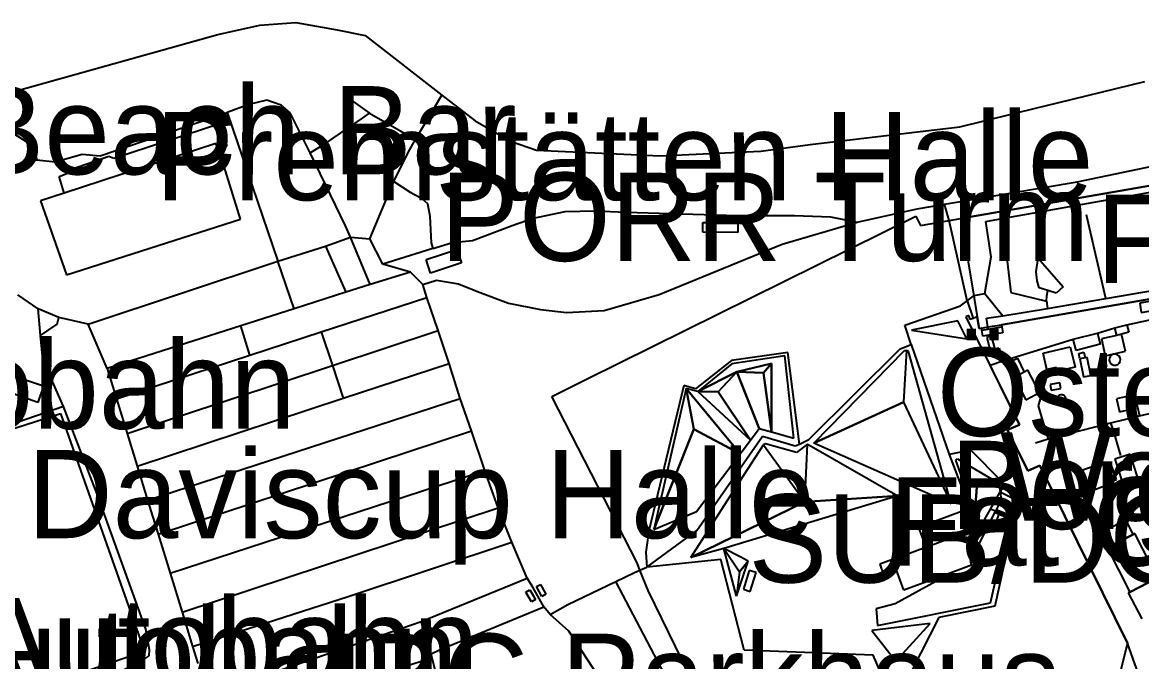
# Model space of a CAD drawing. Extents: x -3657 to 4700, y -7332 to 8131.
# Drawn here: x -941 to -390, y -1684 to -1369 of the extents above; entities that cross this region are included whole.
import ezdxf

# ---------------------------------------------------------------- set-up
doc = ezdxf.new("R2010")
doc.units = 0
for name, color, linetype in [('OSM_BUILDING_HOUSE', 9, 'CONTINUOUS'), ('OSM_BUILDING_ROOF', 9, 'CONTINUOUS'), ('OSM_BUILDING_YES', 9, 'CONTINUOUS'), ('OSM_HIGHWAY_FOOTWAY', 8, 'CONTINUOUS'), ('OSM_HIGHWAY_PATH', 8, 'CONTINUOUS'), ('OSM_HIGHWAY_RESIDENTIAL', 8, 'CONTINUOUS'), ('OSM_HIGHWAY_SERVICE', 8, 'CONTINUOUS'), ('OSM_LABELS', 8, 'CONTINUOUS'), ('OSM_LANDUSE_GRASS', 3, 'CONTINUOUS'), ('OSM_LANDUSE_RESIDENTIAL', 3, 'CONTINUOUS'), ('OSM_LEISURE_GARDEN', 3, 'CONTINUOUS'), ('OSM_LEISURE_PARK', 3, 'CONTINUOUS'), ('OSM_LEISURE_SWIMMING_POOL', 3, 'CONTINUOUS'), ('OSM_NATURAL_WATER', 4, 'CONTINUOUS')]:
    doc.layers.add(name, color=color, linetype=linetype)

msp = doc.modelspace()

# ---------------------------------------------------------------- linework, layer by layer
at = {"layer": 'OSM_BUILDING_HOUSE'}
for p, q in [((-477.636536, -1609.530551), (-500.048619, -1617.859051)), ((-474.05667, -1619.19339), (-477.636536, -1609.530551)), ((-500.048619, -1617.859051), (-496.461169, -1627.510771)), ((-496.461169, -1627.510771), (-474.05667, -1619.19339))]:
    msp.add_line(p, q, dxfattribs=at)
at = {"layer": 'OSM_BUILDING_ROOF'}
for p, q in [((-895.919581, -1436.266616), (-843.730902, -1419.220434)), ((-843.730902, -1419.220434), (-840.340648, -1430.173134)), ((-845.763537, -1429.050066), (-920.265701, -1453.50183)), ((-844.132878, -1432.46375), (-845.763537, -1429.050066)), ((-840.340648, -1430.173134), (-844.132878, -1432.46375)), ((-916.655498, -1441.581734), (-898.308686, -1435.343699)), ((-898.308686, -1435.343699), (-895.919581, -1436.266616)), ((-917.429113, -1443.127343), (-916.655498, -1441.581734)), ((-922.74582, -1445.206689), (-917.429113, -1443.127343)), ((-920.265701, -1453.50183), (-922.74582, -1445.206689))]:
    msp.add_line(p, q, dxfattribs=at)
at = {"layer": 'OSM_BUILDING_YES'}
for p, q in [((-845.763537, -1429.050066), (-920.265701, -1453.50183)), ((-844.132878, -1432.46375), (-845.763537, -1429.050066)), ((-833.605646, -1466.244769), (-844.132878, -1432.46375)), ((-920.265701, -1453.50183), (-931.869927, -1457.271338)), ((-931.869927, -1457.271338), (-919.143201, -1493.60984)), ((-919.143201, -1493.60984), (-833.605646, -1466.244769)), ((-606.102143, -1472.716313), (-606.094558, -1467.946051)), ((-606.094558, -1467.946051), (-588.885415, -1467.957171)), ((-588.885415, -1467.957171), (-588.893, -1472.738552)), ((-588.893, -1472.738552), (-606.102143, -1472.716313)), ((-742.190133, -1486.15978), (-727.134977, -1481.133769)), ((-740.19542, -1492.853715), (-742.190133, -1486.15978)), ((-727.134977, -1481.133769), (-724.889977, -1487.749867)), ((-724.889977, -1487.749867), (-740.19542, -1492.853715)), ((-376.459822, -1504.985081), (-391.26469, -1507.609281)), ((-391.26469, -1507.609281), (-390.468322, -1512.134915)), ((-390.468322, -1512.134915), (-375.655869, -1509.510715)), ((-465.774439, -1520.296622), (-459.084944, -1519.229151)), ((-459.084944, -1519.229151), (-458.614707, -1522.186936)), ((-403.475673, -1519.740648), (-397.552209, -1518.172799)), ((-397.552209, -1518.172799), (-396.581398, -1521.853351)), ((-468.937159, -1520.797), (-465.774439, -1520.296622)), ((-468.474507, -1523.754785), (-468.937159, -1520.797)), ((-458.614707, -1522.186936), (-468.474507, -1523.754785)), ((-464.151364, -1523.732546), (-466.532885, -1524.377476)), ((-466.532885, -1524.377476), (-464.962901, -1530.181851)), ((-462.58138, -1529.536921), (-464.151364, -1523.732546)), ((-423.961303, -1525.355992), (-412.061283, -1522.287012)), ((-412.061283, -1522.287012), (-410.635404, -1527.80228)), ((-402.504862, -1523.4212), (-410.089323, -1525.100243)), ((-402.504862, -1523.4212), (-403.475673, -1519.740648)), ((-400.146094, -1522.798508), (-402.504862, -1523.4212)), ((-400.146094, -1522.798508), (-402.504862, -1523.4212)), ((-396.581398, -1521.853351), (-400.146094, -1522.798508)), ((-398.227226, -1531.115889), (-400.146094, -1522.798508)), ((-464.962901, -1530.181851), (-462.58138, -1529.536921)), ((-463.612867, -1530.20409), (-460.359133, -1529.514682)), ((-463.150215, -1532.372392), (-463.612867, -1530.20409)), ((-460.359133, -1529.514682), (-459.896481, -1531.671863)), ((-438.804094, -1532.083285), (-425.402351, -1528.980946)), ((-425.402351, -1528.980946), (-423.081506, -1538.999609)), ((-422.535424, -1530.87126), (-423.961303, -1525.355992)), ((-410.635404, -1527.80228), (-422.535424, -1530.87126)), ((-410.089323, -1525.100243), (-408.178039, -1533.406504)), ((-459.896481, -1531.671863), (-463.150215, -1532.372392)), ((-456.604825, -1537.087056), (-451.333624, -1534.574051)), ((-451.333624, -1534.574051), (-448.026799, -1541.534853)), ((-436.923148, -1540.211634), (-438.804094, -1532.083285)), ((-421.246066, -1532.250077), (-418.750778, -1531.694102)), ((-420.646893, -1534.952114), (-421.246066, -1532.250077)), ((-418.151606, -1534.396139), (-420.646893, -1534.952114)), ((-418.151606, -1534.396139), (-420.646893, -1534.952114)), ((-420.646893, -1534.952114), (-418.841792, -1543.858827)), ((-418.750778, -1531.694102), (-418.151606, -1534.396139)), ((-417.120119, -1534.229347), (-418.151606, -1534.396139)), ((-415.330186, -1543.14718), (-417.120119, -1534.229347)), ((-408.178039, -1533.406504), (-398.227226, -1531.115889)), ((-953.720761, -1540.478502), (-930.550231, -1548.251027)), ((-452.979452, -1544.159054), (-456.604825, -1537.087056)), ((-446.252035, -1540.600816), (-448.026799, -1541.534853)), ((-440.487844, -1551.486799), (-446.252035, -1540.600816)), ((-432.357302, -1539.155282), (-436.923148, -1540.211634)), ((-431.924987, -1541.045596), (-432.357302, -1539.155282)), ((-423.081506, -1538.999609), (-431.924987, -1541.045596)), ((-408.170454, -1535.997346), (-411.431773, -1536.731233)), ((-411.431773, -1536.731233), (-410.76434, -1539.677898)), ((-410.76434, -1539.677898), (-407.503022, -1538.932892)), ((-407.503022, -1538.932892), (-408.170454, -1535.997346)), ((-448.026799, -1541.534853), (-452.979452, -1544.159054)), ((-448.026799, -1541.534853), (-452.979452, -1544.159054)), ((-452.979452, -1544.159054), (-447.215262, -1555.045037)), ((-430.559784, -1546.672059), (-435.307657, -1547.53938)), ((-430.051626, -1549.474171), (-430.559784, -1546.672059)), ((-418.841792, -1543.858827), (-415.330186, -1543.14718)), ((-933.23513, -1556.434974), (-947.486333, -1551.297768)), ((-930.550231, -1548.251027), (-933.23513, -1556.434974)), ((-447.215262, -1555.045037), (-440.487844, -1551.486799)), ((-435.307657, -1547.53938), (-434.791914, -1550.341492)), ((-434.791914, -1550.341492), (-430.051626, -1549.474171)), ((-396.846854, -1553.310396), (-402.618629, -1554.578018)), ((-402.618629, -1554.578018), (-401.200334, -1561.038444)), ((-395.428559, -1559.770821), (-396.846854, -1553.310396)), ((-947.243631, -1569.911799), (-922.063219, -1561.77233)), ((-922.063219, -1561.77233), (-880.712735, -1678.971783)), ((-401.200334, -1561.038444), (-395.428559, -1559.770821)), ((-395.944303, -1581.831895), (-403.566686, -1584.278183)), ((-403.566686, -1584.278183), (-399.964067, -1595.497751)), ((-392.349268, -1593.062582), (-395.944303, -1581.831895)), ((-409.581164, -1586.268572), (-419.698836, -1589.949125)), ((-419.698836, -1589.949125), (-416.005203, -1600.12346)), ((-408.65586, -1588.670383), (-409.581164, -1586.268572)), ((-405.060825, -1587.391641), (-408.65586, -1588.670383)), ((-408.65586, -1588.670383), (-406.221248, -1595.508871)), ((-406.221248, -1595.508871), (-408.65586, -1588.670383)), ((-402.626213, -1594.230129), (-405.060825, -1587.391641)), ((-416.005203, -1600.12346), (-405.887532, -1596.442908)), ((-406.221248, -1595.508871), (-402.626213, -1594.230129)), ((-405.887532, -1596.442908), (-406.221248, -1595.508871)), ((-399.964067, -1595.497751), (-392.349268, -1593.062582)), ((-460.480485, -1611.276311), (-462.179404, -1615.679631)), ((-456.589656, -1612.788562), (-460.480485, -1611.276311)), ((-458.288575, -1617.180762), (-456.589656, -1612.788562)), ((-462.179404, -1615.679631), (-458.288575, -1617.180762)), ((-401.625064, -1616.168888), (-407.631958, -1619.148912)), ((-400.813527, -1617.814573), (-401.625064, -1616.168888)), ((-397.150232, -1615.990976), (-400.813527, -1617.814573)), ((-394.465333, -1621.406169), (-397.150232, -1615.990976)), ((-406.676316, -1621.072584), (-410.991874, -1623.207527)), ((-410.991874, -1623.207527), (-408.45108, -1628.333613)), ((-407.631958, -1619.148912), (-406.676316, -1621.072584)), ((-407.336164, -1627.788758), (-394.465333, -1621.406169)), ((-394.465333, -1621.406169), (-407.336164, -1627.788758)), ((-393.638627, -1620.794597), (-394.465333, -1621.406169)), ((-382.474299, -1642.666639), (-393.638627, -1620.794597)), ((-408.45108, -1628.333613), (-407.336164, -1627.788758)), ((-407.336164, -1627.788758), (-396.171837, -1649.6608)), ((-512.78293, -1633.715448), (-519.153878, -1635.961585)), ((-510.970244, -1638.863773), (-512.78293, -1633.715448)), ((-583.295667, -1639.063924), (-586.215685, -1648.259744)), ((-579.981258, -1640.109156), (-583.295667, -1639.063924)), ((-582.901275, -1649.316096), (-579.981258, -1640.109156)), ((-519.153878, -1635.961585), (-517.341191, -1641.10991)), ((-517.341191, -1641.10991), (-510.970244, -1638.863773)), ((-687.930896, -1646.936524), (-685.958937, -1645.857934)), ((-685.958937, -1645.857934), (-683.311959, -1650.672674)), ((-396.171837, -1649.6608), (-382.474299, -1642.666639)), ((-382.474299, -1642.666639), (-396.171837, -1649.6608)), ((-693.15659, -1649.6608), (-691.18463, -1648.57109)), ((-690.502029, -1654.47554), (-693.15659, -1649.6608)), ((-691.18463, -1648.57109), (-688.537653, -1653.39695)), ((-685.276335, -1651.762384), (-687.930896, -1646.936524)), ((-683.311959, -1650.672674), (-685.276335, -1651.762384)), ((-586.215685, -1648.259744), (-582.901275, -1649.316096)), ((-396.171837, -1649.6608), (-396.937867, -1650.083341)), ((-396.937867, -1650.083341), (-390.263541, -1662.881877)), ((-688.537653, -1653.39695), (-690.502029, -1654.47554)), ((-880.712735, -1678.971783), (-973.994026, -1710.262035))]:
    msp.add_line(p, q, dxfattribs=at)
at = {"layer": 'OSM_HIGHWAY_FOOTWAY'}
for p, q in [((-780.370312, -1406.711005), (-770.18438, -1414.149946)), ((-747.43858, -1427.126393), (-734.598087, -1405.209873)), ((-770.18438, -1414.149946), (-747.43858, -1427.126393)), ((-950.922094, -1420.488056), (-937.679625, -1428.938871)), ((-937.679625, -1428.938871), (-934.668594, -1434.22063)), ((-750.935017, -1433.097561), (-747.43858, -1427.126393)), ((-934.668594, -1434.22063), (-933.788796, -1437.0561)), ((-758.132671, -1447.675216), (-750.935017, -1433.097561)), ((-933.788796, -1437.0561), (-950.922094, -1445.573632)), ((-933.788796, -1437.0561), (-924.732949, -1438.012377)), ((-769.903755, -1475.963205), (-758.132671, -1447.675216)), ((-758.132671, -1447.675216), (-750.168986, -1453.012572)), ((-750.168986, -1453.012572), (-744.533732, -1455.970357)), ((-459.001515, -1465.955662), (-384.173219, -1452.612271)), ((-744.533732, -1455.970357), (-741.575792, -1458.505602)), ((-741.575792, -1458.505602), (-740.445707, -1464.699159)), ((-689.447789, -1465.688794), (-673.823798, -1462.519739)), ((-673.823798, -1462.519739), (-659.284386, -1462.119437)), ((-659.284386, -1462.119437), (-644.085125, -1462.875562)), ((-644.085125, -1462.875562), (-588.999182, -1464.421172)), ((-484.940372, -1466.911938), (-487.268802, -1458.950381)), ((-407.904998, -1505.296427), (-417.499342, -1464.065348)), ((-740.445707, -1464.699159), (-739.747937, -1477.953594)), ((-719.459502, -1476.685972), (-699.937099, -1469.347107)), ((-699.937099, -1469.347107), (-689.591893, -1465.688794)), ((-689.591893, -1465.688794), (-689.447789, -1465.688794)), ((-588.999182, -1464.421172), (-561.103533, -1464.421172)), ((-561.103533, -1464.421172), (-543.325556, -1465.143939)), ((-543.325556, -1465.143939), (-530.1741, -1467.701422)), ((-476.134813, -1506.341659), (-484.940372, -1466.911938)), ((-466.987952, -1467.345598), (-459.001515, -1465.955662)), ((-464.303053, -1484.825441), (-466.987952, -1467.345598)), ((-459.001515, -1465.955662), (-454.610111, -1502.394239)), ((-779.513267, -1475.095885), (-769.903755, -1475.963205)), ((-763.578314, -1488.428157), (-769.903755, -1475.963205)), ((-738.890892, -1480.700109), (-763.578314, -1488.428157)), ((-739.747937, -1477.953594), (-738.890892, -1480.700109)), ((-738.890892, -1480.700109), (-729.319302, -1477.708966)), ((-729.319302, -1477.708966), (-719.459502, -1476.685972)), ((-467.427851, -1502.81678), (-464.303053, -1484.825441)), ((-442.186764, -1492.108709), (-441.170446, -1485.49261)), ((-441.170446, -1485.49261), (-428.959463, -1499.53653)), ((-807.151045, -1510.422513), (-815.258834, -1486.982622)), ((-750.017297, -1492.275501), (-763.578314, -1488.428157)), ((-441.678605, -1496.589864), (-442.186764, -1492.108709)), ((-440.662287, -1500.048026), (-441.678605, -1496.589864)), ((-407.904998, -1505.296427), (-360.342841, -1497.001285)), ((-472.759727, -1503.728578), (-467.427851, -1502.81678)), ((-467.427851, -1502.81678), (-458.576785, -1513.869556)), ((-454.610111, -1502.394239), (-437.143097, -1506.586288)), ((-436.422573, -1501.349007), (-440.662287, -1500.048026)), ((-436.991408, -1503.928729), (-436.422573, -1501.349007)), ((-432.417977, -1502.59439), (-436.422573, -1501.349007)), ((-428.959463, -1499.53653), (-432.417977, -1502.59439)), ((-933.174455, -1510.400274), (-943.132853, -1503.394994)), ((-479.441638, -1508.910262), (-476.134813, -1506.341659)), ((-476.134813, -1506.341659), (-472.759727, -1503.728578)), ((-476.134813, -1506.341659), (-473.245133, -1515.037102)), ((-437.143097, -1506.586288), (-436.991408, -1503.928729)), ((-437.143097, -1506.586288), (-436.650107, -1510.133406)), ((-436.650107, -1510.133406), (-407.904998, -1505.296427)), ((-931.945772, -1523.499036), (-933.174455, -1510.400274)), ((-922.889925, -1514.625681), (-933.174455, -1510.400274)), ((-506.738114, -1518.339592), (-479.441638, -1508.910262)), ((-466.676989, -1514.914788), (-458.576785, -1513.869556)), ((-458.576785, -1513.869556), (-436.650107, -1510.133406)), ((-931.945772, -1523.499036), (-923.693878, -1517.917051)), ((-923.693878, -1517.917051), (-922.889925, -1514.625681)), ((-908.555293, -1517.917051), (-922.889925, -1514.625681)), ((-829.032216, -1533.150756), (-833.461541, -1518.728774)), ((-503.681576, -1527.857877), (-506.738114, -1518.339592)), ((-465.774439, -1520.296622), (-466.676989, -1514.914788)), ((-930.85361, -1535.207862), (-931.945772, -1523.499036)), ((-793.923744, -1521.708798), (-788.394672, -1538.254603)), ((-554.087907, -1574.559747), (-509.05896, -1530.081776)), ((-509.05896, -1530.081776), (-503.681576, -1527.857877)), ((-503.681576, -1527.857877), (-484.955541, -1582.076524)), ((-920.7056, -1558.436482), (-930.85361, -1535.207862)), ((-592.032967, -1535.763837), (-609.704762, -1549.7188)), ((-564.32693, -1531.760819), (-592.032967, -1535.763837)), ((-558.593077, -1576.972677), (-564.32693, -1531.760819)), ((-788.394672, -1538.254603), (-783.009704, -1554.355629)), ((-615.544797, -1548.128713), (-632.791862, -1619.482497)), ((-609.704762, -1549.7188), (-615.544797, -1548.128713)), ((-920.7056, -1558.436482), (-947.744205, -1567.721259)), ((-904.042539, -1601.44668), (-920.7056, -1558.436482)), ((-609.181434, -1619.326824), (-576.85646, -1572.925181)), ((-576.85646, -1572.925181), (-560.822908, -1577.728802)), ((-560.822908, -1577.728802), (-558.593077, -1576.972677)), ((-558.593077, -1576.972677), (-554.087907, -1574.559747)), ((-474.375218, -1579.919342), (-484.955541, -1582.076524)), ((-458.895332, -1595.419915), (-474.375218, -1579.919342)), ((-484.955541, -1582.076524), (-474.792363, -1608.507558)), ((-471.326264, -1597.821725), (-460.488069, -1596.087084)), ((-460.488069, -1596.087084), (-459.919234, -1600.434806)), ((-457.65148, -1596.754254), (-458.895332, -1595.419915)), ((-880.083225, -1667.919007), (-904.042539, -1601.44668)), ((-472.342582, -1611.153997), (-471.326264, -1597.821725)), ((-464.682276, -1608.841143), (-459.919234, -1600.434806)), ((-459.919234, -1600.434806), (-457.65148, -1596.754254)), ((-459.919234, -1600.434806), (-451.075752, -1604.827006)), ((-459.919234, -1600.434806), (-459.426244, -1604.226553)), ((-459.426244, -1604.226553), (-461.929117, -1609.230325)), ((-451.075752, -1604.827006), (-452.994621, -1613.522449)), ((-477.636536, -1609.530551), (-474.792363, -1608.507558)), ((-474.05667, -1619.19339), (-477.636536, -1609.530551)), ((-474.792363, -1608.507558), (-473.366484, -1608.0183)), ((-474.792363, -1608.507558), (-470.628494, -1619.349063)), ((-462.535874, -1610.43123), (-474.579998, -1634.449334)), ((-473.366484, -1608.0183), (-472.342582, -1611.153997)), ((-470.628494, -1619.349063), (-464.682276, -1608.841143)), ((-462.232495, -1609.830777), (-464.682276, -1608.841143)), ((-462.232495, -1609.830777), (-462.535874, -1610.43123)), ((-462.232495, -1609.830777), (-462.535874, -1610.43123)), ((-462.535874, -1610.43123), (-460.480485, -1611.276311)), ((-461.929117, -1609.230325), (-462.232495, -1609.830777)), ((-461.929117, -1609.230325), (-462.232495, -1609.830777)), ((-455.087933, -1612.688487), (-462.232495, -1609.830777)), ((-454.921074, -1611.96572), (-461.929117, -1609.230325)), ((-460.480485, -1611.276311), (-456.589656, -1612.788562)), ((-456.589656, -1612.788562), (-455.224453, -1613.28894)), ((-455.224453, -1613.28894), (-455.087933, -1612.688487)), ((-455.087933, -1612.688487), (-454.921074, -1611.96572)), ((-452.994621, -1613.522449), (-455.087933, -1612.688487)), ((-452.994621, -1613.522449), (-462.528289, -1656.654961)), ((-632.791862, -1619.482497), (-634.210157, -1630.023776)), ((-633.732336, -1637.373761), (-609.181434, -1619.326824)), ((-496.461169, -1627.510771), (-474.05667, -1619.19339)), ((-512.78293, -1633.715448), (-499.282589, -1628.578242)), ((-499.282589, -1628.578242), (-496.461169, -1627.510771)), ((-634.210157, -1630.023776), (-633.732336, -1637.373761)), ((-597.334505, -1633.570894), (-633.732336, -1637.373761)), ((-585.745448, -1678.271255), (-597.334505, -1633.570894)), ((-510.970244, -1638.863773), (-512.78293, -1633.715448)), ((-474.579998, -1634.449334), (-473.965657, -1636.384126)), ((-507.231104, -1648.79348), (-510.970244, -1638.863773)), ((-483.233869, -1639.842288), (-507.231104, -1648.79348)), ((-473.965657, -1636.384126), (-483.233869, -1639.842288)), ((-736.046719, -1678.215657), (-684.335862, -1656.89959)), ((-462.528289, -1656.654961), (-490.097806, -1662.170229)), ((-490.097806, -1662.170229), (-510.075277, -1701.488755)), ((-878.278123, -1678.093343), (-880.083225, -1667.919007)), ((-494.413365, -1665.072417), (-523.075044, -1668.619535)), ((-511.296376, -1683.586372), (-494.413365, -1665.072417)), ((-523.075044, -1668.619535), (-511.296376, -1683.586372)), ((-878.505657, -1681.028889), (-878.278123, -1678.093343)), ((-739.861703, -1680.005896), (-736.046719, -1678.215657)), ((-522.400027, -1680.661946), (-585.745448, -1678.271255)), ((-902.237437, -1693.693991), (-880.985776, -1682.607857)), ((-880.985776, -1682.607857), (-878.505657, -1681.028889)), ((-513.359349, -1701.132932), (-522.400027, -1680.661946))]:
    msp.add_line(p, q, dxfattribs=at)
at = {"layer": 'OSM_HIGHWAY_PATH'}
for p, q in [((-824.125069, -1370.884), (-806.369845, -1369.471824)), ((-806.369845, -1369.471824), (-786.081411, -1373.141257)), ((-963.883939, -1408.645797), (-844.694128, -1375.398514)), ((-844.694128, -1375.398514), (-824.125069, -1370.884)), ((-786.081411, -1373.141257), (-772.277691, -1375.954488)), ((-772.277691, -1375.954488), (-734.598087, -1405.209873)), ((-438.493131, -1410.658425), (-388.784571, -1398.504819)), ((-734.598087, -1405.209873), (-718.177728, -1417.952812)), ((-773.63531, -1416.540636), (-770.18438, -1414.149946)), ((-479.798108, -1420.766044), (-441.208368, -1411.258877)), ((-441.208368, -1411.258877), (-438.493131, -1410.658425)), ((-791.527054, -1428.938871), (-773.63531, -1416.540636)), ((-718.177728, -1417.952812), (-700.710714, -1427.815802)), ((-553.337045, -1429.505965), (-479.798108, -1420.766044)), ((-799.232867, -1433.653536), (-791.527054, -1428.938871)), ((-700.710714, -1427.815802), (-688.029494, -1432.330316)), ((-577.569399, -1432.886291), (-553.337045, -1429.505965)), ((-688.029494, -1432.330316), (-627.164192, -1435.143548)), ((-627.164192, -1435.143548), (-577.569399, -1432.886291))]:
    msp.add_line(p, q, dxfattribs=at)
at = {"layer": 'OSM_HIGHWAY_RESIDENTIAL'}
for p, q in [((-391.325366, -1562.950996), (-367.722522, -1557.524684)), ((-405.515893, -1566.3758), (-391.325366, -1562.950996)), ((-436.33156, -1574.215042), (-405.515893, -1566.3758)), ((-442.497727, -1576.294388), (-436.33156, -1574.215042))]:
    msp.add_line(p, q, dxfattribs=at)
at = {"layer": 'OSM_HIGHWAY_SERVICE'}
for p, q in [((-820.613464, -1407.745118), (-829.46453, -1409.88006)), ((-813.597837, -1410.180287), (-820.613464, -1407.745118)), ((-902.578738, -1435.054592), (-840.143452, -1413.738524)), ((-829.46453, -1409.88006), (-840.143452, -1413.738524)), ((-840.143452, -1413.738524), (-815.258834, -1486.982622)), ((-809.221603, -1413.949795), (-813.597837, -1410.180287)), ((-799.232867, -1433.653536), (-809.221603, -1413.949795)), ((-924.732949, -1438.012377), (-911.467726, -1434.231749)), ((-911.467726, -1434.231749), (-902.578738, -1435.054592)), ((-781.856866, -1469.50278), (-799.232867, -1433.653536)), ((-421.96659, -1447.864247), (-360.676557, -1435.110189)), ((-487.268802, -1458.950381), (-421.96659, -1447.864247)), ((-530.1741, -1467.701422), (-500.738805, -1461.240997)), ((-500.738805, -1461.240997), (-487.268802, -1458.950381)), ((-779.513267, -1475.095885), (-781.856866, -1469.50278)), ((-567.178687, -1478.554047), (-530.1741, -1467.701422)), ((-791.777341, -1479.510323), (-779.513267, -1475.095885)), ((-769.75965, -1498.380102), (-779.513267, -1475.095885)), ((-815.258834, -1486.982622), (-791.777341, -1479.510323)), ((-791.777341, -1479.510323), (-781.826528, -1502.227447)), ((-627.702689, -1503.272679), (-567.178687, -1478.554047)), ((-908.555293, -1517.917051), (-815.258834, -1486.982622)), ((-755.432603, -1493.921186), (-769.75965, -1498.380102)), ((-750.017297, -1492.275501), (-755.432603, -1493.921186)), ((-743.949728, -1498.457939), (-750.017297, -1492.275501)), ((-743.949728, -1498.457939), (-737.222311, -1496.334116)), ((-737.222311, -1496.334116), (-726.384116, -1498.00204)), ((-781.826528, -1502.227447), (-807.151045, -1510.422513)), ((-769.75965, -1498.380102), (-781.826528, -1502.227447)), ((-741.856417, -1504.729333), (-743.949728, -1498.457939)), ((-726.384116, -1498.00204), (-717.002137, -1501.782667)), ((-717.002137, -1501.782667), (-701.696694, -1507.531445)), ((-793.923744, -1521.708798), (-741.856417, -1504.729333)), ((-736.38802, -1521.086106), (-741.856417, -1504.729333)), ((-701.696694, -1507.531445), (-686.080288, -1510.744978)), ((-654.748878, -1511.14528), (-627.702689, -1503.272679)), ((-807.151045, -1510.422513), (-833.461541, -1518.728774)), ((-686.080288, -1510.744978), (-673.270133, -1512.090437)), ((-673.270133, -1512.090437), (-654.748878, -1511.14528)), ((-899.188483, -1539.722376), (-908.555293, -1517.917051)), ((-833.461541, -1518.728774), (-899.188483, -1539.722376)), ((-829.032216, -1533.150756), (-793.923744, -1521.708798)), ((-788.394672, -1538.254603), (-736.38802, -1521.086106)), ((-731.003053, -1537.198251), (-736.38802, -1521.086106)), ((-894.622638, -1554.54466), (-829.032216, -1533.150756)), ((-899.188483, -1539.722376), (-894.622638, -1554.54466)), ((-889.381775, -1571.590842), (-788.394672, -1538.254603)), ((-783.009704, -1554.355629), (-731.003053, -1537.198251)), ((-725.580163, -1554.466823), (-731.003053, -1537.198251)), ((-436.983823, -1543.291733), (-441.253875, -1558.0473)), ((-894.622638, -1554.54466), (-889.381775, -1571.590842)), ((-884.383615, -1587.814182), (-783.009704, -1554.355629)), ((-879.279272, -1604.393345), (-725.580163, -1554.466823)), ((-719.944908, -1570.434415), (-725.580163, -1554.466823)), ((-393.646211, -1553.065767), (-391.325366, -1562.950996)), ((-441.253875, -1558.0473), (-437.3858, -1570.868075)), ((-404.15069, -1570.267623), (-405.515893, -1566.3758)), ((-889.381775, -1571.590842), (-884.383615, -1587.814182)), ((-874.099085, -1621.239377), (-719.944908, -1570.434415)), ((-713.43744, -1589.938005), (-719.944908, -1570.434415)), ((-437.3858, -1570.868075), (-436.33156, -1574.215042)), ((-400.56324, -1582.465706), (-404.15069, -1570.267623)), ((-884.383615, -1587.814182), (-879.279272, -1604.393345)), ((-868.19079, -1640.420502), (-713.43744, -1589.938005)), ((-706.838959, -1608.162854), (-713.43744, -1589.938005)), ((-879.279272, -1604.393345), (-874.099085, -1621.239377)), ((-862.297663, -1659.568268), (-706.838959, -1608.162854)), ((-700.149464, -1625.10896), (-706.838959, -1608.162854)), ((-874.099085, -1621.239377), (-868.19079, -1640.420502)), ((-780.688859, -1651.873579), (-700.149464, -1625.10896)), ((-692.572587, -1642.788954), (-700.149464, -1625.10896)), ((-868.19079, -1640.420502), (-862.297663, -1659.568268)), ((-648.893674, -1644.390161), (-639.769567, -1639.986842)), ((-639.769567, -1639.986842), (-637.084667, -1638.819295)), ((-637.084667, -1638.819295), (-633.732336, -1637.373761)), ((-744.753681, -1664.160619), (-692.572587, -1642.788954)), ((-689.827012, -1647.236751), (-692.572587, -1642.788954)), ((-672.610284, -1655.854358), (-648.893674, -1644.390161)), ((-610.963783, -1716.677982), (-648.893674, -1644.390161)), ((-684.335862, -1656.89959), (-689.827012, -1647.236751)), ((-857.102307, -1676.458777), (-780.688859, -1651.873579)), ((-681.294493, -1660.62462), (-684.335862, -1656.89959)), ((-681.294493, -1660.62462), (-672.610284, -1655.854358)), ((-862.297663, -1659.568268), (-857.102307, -1676.458777)), ((-672.04145, -1668.95312), (-681.294493, -1660.62462)), ((-850.109434, -1700.387926), (-744.753681, -1664.160619)), ((-741.977768, -1672.844942), (-744.753681, -1664.160619)), ((-739.861703, -1680.005896), (-741.977768, -1672.844942)), ((-649.758302, -1702.92317), (-672.04145, -1668.95312)), ((-857.102307, -1676.458777), (-854.546344, -1684.765038)), ((-739.315622, -1682.051882), (-754.294933, -1686.955579)), ((-739.315622, -1682.051882), (-739.861703, -1680.005896)), ((-737.760808, -1688.000811), (-739.315622, -1682.051882))]:
    msp.add_line(p, q, dxfattribs=at)
at = {"layer": 'OSM_LANDUSE_GRASS'}
for p, q in [((-480.677905, -1516.326964), (-503.56781, -1520.908195)), ((-476.309255, -1525.078004), (-480.677905, -1516.326964)), ((-503.56781, -1520.908195), (-476.309255, -1525.078004)), ((-565.821068, -1533.417624), (-591.858524, -1537.487358)), ((-561.338652, -1573.914816), (-565.821068, -1533.417624)), ((-551.478852, -1576.349985), (-506.927726, -1530.771185)), ((-505.903824, -1530.87126), (-507.435885, -1556.212584)), ((-505.903824, -1530.87126), (-507.435885, -1556.212584)), ((-506.927726, -1530.771185), (-505.903824, -1530.87126)), ((-504.993688, -1531.282681), (-505.903824, -1530.87126)), ((-484.037822, -1606.26142), (-504.993688, -1531.282681)), ((-591.858524, -1537.487358), (-608.642937, -1551.019781)), ((-608.642937, -1551.019781), (-589.514926, -1541.356942)), ((-589.514926, -1541.356942), (-608.642937, -1551.019781)), ((-589.514926, -1541.356942), (-598.669371, -1551.219932)), ((-598.669371, -1551.219932), (-589.514926, -1541.356942)), ((-589.514926, -1541.356942), (-572.328536, -1537.287207)), ((-572.328536, -1537.287207), (-589.514926, -1541.356942)), ((-576.393808, -1541.868438), (-589.514926, -1541.356942)), ((-589.514926, -1541.356942), (-578.426443, -1569.23351)), ((-578.426443, -1569.23351), (-589.514926, -1541.356942)), ((-589.514926, -1541.356942), (-576.393808, -1541.868438)), ((-576.393808, -1541.868438), (-572.328536, -1537.287207)), ((-572.328536, -1537.287207), (-576.393808, -1541.868438)), ((-572.328536, -1537.287207), (-572.434719, -1570.879195)), ((-572.434719, -1570.879195), (-572.328536, -1537.287207)), ((-572.434719, -1570.879195), (-576.393808, -1541.868438)), ((-576.393808, -1541.868438), (-572.434719, -1570.879195)), ((-614.384375, -1549.50753), (-630.304159, -1618.882044)), ((-610.569391, -1569.533736), (-614.384375, -1549.50753)), ((-587.823591, -1581.665102), (-614.384375, -1549.50753)), ((-614.384375, -1549.50753), (-610.569391, -1569.533736)), ((-608.642937, -1551.019781), (-614.384375, -1549.50753)), ((-614.384375, -1549.50753), (-587.823591, -1581.665102)), ((-608.642937, -1551.019781), (-582.719248, -1574.91557)), ((-598.669371, -1551.219932), (-608.642937, -1551.019781)), ((-582.719248, -1574.91557), (-608.642937, -1551.019781)), ((-608.642937, -1551.019781), (-598.669371, -1551.219932)), ((-582.719248, -1574.91557), (-598.669371, -1551.219932)), ((-598.669371, -1551.219932), (-582.719248, -1574.91557)), ((-507.435885, -1556.212584), (-551.478852, -1576.349985)), ((-551.478852, -1576.349985), (-507.435885, -1556.212584)), ((-507.435885, -1556.212584), (-484.037822, -1606.26142)), ((-507.435885, -1556.212584), (-484.037822, -1606.26142)), ((-610.569391, -1569.533736), (-630.304159, -1618.882044)), ((-630.304159, -1618.882044), (-610.569391, -1569.533736)), ((-587.823591, -1581.665102), (-610.569391, -1569.533736)), ((-610.569391, -1569.533736), (-587.823591, -1581.665102)), ((-582.719248, -1574.91557), (-578.426443, -1569.23351)), ((-578.426443, -1569.23351), (-572.434719, -1570.879195)), ((-572.434719, -1570.879195), (-561.338652, -1573.914816)), ((-589.932071, -1598.222027), (-576.393808, -1577.172827)), ((-587.823591, -1581.665102), (-582.719248, -1574.91557)), ((-575.37749, -1576.761406), (-576.393808, -1577.172827)), ((-576.393808, -1577.172827), (-555.953684, -1605.349622)), ((-576.393808, -1577.172827), (-555.953684, -1605.349622)), ((-560.117554, -1581.031291), (-575.37749, -1576.761406)), ((-554.626403, -1576.861482), (-560.117554, -1581.031291)), ((-555.953684, -1605.349622), (-554.626403, -1576.861482)), ((-555.953684, -1605.349622), (-554.626403, -1576.861482)), ((-554.626403, -1576.861482), (-552.935069, -1577.839997)), ((-552.935069, -1577.839997), (-510.280058, -1602.302881)), ((-484.037822, -1606.26142), (-551.478852, -1576.349985)), ((-609.249694, -1610.030928), (-587.823591, -1581.665102)), ((-481.701807, -1584.800799), (-480.882686, -1584.189227)), ((-473.366484, -1608.0183), (-481.701807, -1584.800799)), ((-480.882686, -1584.189227), (-460.488069, -1596.087084)), ((-460.488069, -1596.087084), (-471.326264, -1597.821725)), ((-592.632139, -1602.425195), (-589.932071, -1598.222027)), ((-471.326264, -1597.821725), (-472.342582, -1611.153997)), ((-612.101452, -1632.714693), (-592.632139, -1602.425195)), ((-555.953684, -1605.349622), (-612.101452, -1632.714693)), ((-612.101452, -1632.714693), (-555.953684, -1605.349622)), ((-510.280058, -1602.302881), (-595.825198, -1628.244657)), ((-510.280058, -1602.302881), (-555.953684, -1605.349622)), ((-555.953684, -1605.349622), (-510.280058, -1602.302881)), ((-630.304159, -1618.882044), (-609.249694, -1610.030928)), ((-472.342582, -1611.153997), (-473.366484, -1608.0183)), ((-595.825198, -1628.244657), (-612.101452, -1632.714693)), ((-589.530095, -1651.673428), (-595.825198, -1628.244657)), ((-595.825198, -1628.244657), (-588.157307, -1639.653257)), ((-587.876682, -1632.381109), (-595.825198, -1628.244657)), ((-595.825198, -1628.244657), (-588.157307, -1639.653257)), ((-589.530095, -1651.673428), (-583.879671, -1634.471573)), ((-583.879671, -1634.471573), (-588.157307, -1639.653257)), ((-588.157307, -1639.653257), (-583.879671, -1634.471573)), ((-583.879671, -1634.471573), (-587.876682, -1632.381109)), ((-588.157307, -1639.653257), (-589.530095, -1651.673428)), ((-588.157307, -1639.653257), (-589.530095, -1651.673428))]:
    msp.add_line(p, q, dxfattribs=at)
at = {"layer": 'OSM_LANDUSE_RESIDENTIAL'}
for p, q in [((-397.552209, -1518.172799), (-376.13369, -1513.54709)), ((-403.475673, -1519.740648), (-397.552209, -1518.172799)), ((-423.961303, -1525.355992), (-412.061283, -1522.287012)), ((-412.061283, -1522.287012), (-403.475673, -1519.740648)), ((-458.546447, -1535.975107), (-423.961303, -1525.355992)), ((-464.894641, -1538.11005), (-458.546447, -1535.975107)), ((-450.400735, -1567.46551), (-464.894641, -1538.11005)), ((-456.263524, -1569.922918), (-450.400735, -1567.46551)), ((-446.32788, -1590.03808), (-456.263524, -1569.922918)), ((-440.472675, -1587.469478), (-446.32788, -1590.03808)), ((-397.195739, -1674.735256), (-440.472675, -1587.469478)), ((-388.66322, -1698.76448), (-397.195739, -1674.735256))]:
    msp.add_line(p, q, dxfattribs=at)
at = {"layer": 'OSM_LEISURE_GARDEN'}
for p, q in [((-267.478696, -1429.094544), (-479.236857, -1465.933423)), ((-479.236857, -1465.933423), (-473.396822, -1500.970944)), ((-459.28214, -1518.15056), (-258.468356, -1483.479982)), ((-473.396822, -1500.970944), (-471.174575, -1514.292096)), ((-471.174575, -1514.292096), (-470.211348, -1520.040874)), ((-467.450605, -1519.562736), (-463.741803, -1518.917805)), ((-463.741803, -1518.917805), (-459.28214, -1518.15056)), ((-470.211348, -1520.040874), (-468.982666, -1519.829604)), ((-468.982666, -1519.829604), (-467.450605, -1519.562736))]:
    msp.add_line(p, q, dxfattribs=at)
at = {"layer": 'OSM_LEISURE_PARK'}
for p, q in [((-499.039886, -1469.402705), (-267.478696, -1429.094544)), ((-663.364826, -1545.026374), (-501.353147, -1464.732518)), ((-501.353147, -1464.732518), (-499.039886, -1469.402705)), ((-258.468356, -1483.479982), (-459.28214, -1518.15056)), ((-475.323275, -1513.691644), (-476.74157, -1514.358813)), ((-474.610336, -1515.52636), (-475.323275, -1513.691644)), ((-476.74157, -1514.358813), (-450.400735, -1567.46551)), ((-473.245133, -1515.037102), (-474.610336, -1515.52636)), ((-471.174575, -1514.292096), (-473.245133, -1515.037102)), ((-470.211348, -1520.040874), (-471.174575, -1514.292096)), ((-459.28214, -1518.15056), (-458.614707, -1522.186936)), ((-468.982666, -1519.829604), (-470.211348, -1520.040874)), ((-468.937159, -1520.797), (-468.982666, -1519.829604)), ((-468.474507, -1523.754785), (-468.937159, -1520.797)), ((-458.614707, -1522.186936), (-468.474507, -1523.754785)), ((-680.369188, -1553.45495), (-663.364826, -1545.026374)), ((-638.540884, -1635.216579), (-680.369188, -1553.45495)), ((-450.400735, -1567.46551), (-456.263524, -1569.922918)), ((-456.263524, -1569.922918), (-446.32788, -1590.03808)), ((-446.32788, -1590.03808), (-440.472675, -1587.469478)), ((-440.472675, -1587.469478), (-397.195739, -1674.735256)), ((-637.084667, -1638.819295), (-638.540884, -1635.216579)), ((-632.981474, -1648.960272), (-637.084667, -1638.819295)), ((-583.947931, -1749.513844), (-632.981474, -1648.960272)), ((-397.195739, -1674.735256), (-404.491991, -1702.878692))]:
    msp.add_line(p, q, dxfattribs=at)
at = {"layer": 'OSM_LEISURE_SWIMMING_POOL'}
for p, q in [((-406.168157, -1534.640768), (-406.251586, -1535.597044)), ((-406.251586, -1535.597044), (-406.001299, -1536.531082)), ((-405.758596, -1533.773448), (-406.168157, -1534.640768)), ((-405.083579, -1533.084039), (-405.758596, -1533.773448)), ((-404.211366, -1532.683737), (-405.083579, -1533.084039)), ((-403.248139, -1532.594781), (-404.211366, -1532.683737)), ((-402.118054, -1532.950605), (-403.248139, -1532.594781)), ((-401.374777, -1533.562177), (-402.118054, -1532.950605)), ((-400.889372, -1534.396139), (-401.374777, -1533.562177)), ((-400.714929, -1535.341296), (-400.889372, -1534.396139)), ((-400.881787, -1536.286453), (-400.714929, -1535.341296)), ((-406.001299, -1536.531082), (-405.584153, -1537.187132)), ((-405.584153, -1537.187132), (-404.833291, -1537.787584)), ((-404.833291, -1537.787584), (-403.923156, -1538.09893)), ((-403.923156, -1538.09893), (-402.95993, -1538.076691)), ((-402.95993, -1538.076691), (-402.057379, -1537.731987)), ((-402.057379, -1537.731987), (-401.352024, -1537.131534)), ((-401.352024, -1537.131534), (-400.881787, -1536.286453)), ((-431.780883, -1554.010924), (-431.909819, -1554.76705)), ((-431.909819, -1554.76705), (-431.765714, -1555.512056)), ((-431.409244, -1553.354874), (-431.780883, -1554.010924)), ((-431.765714, -1555.512056), (-431.492673, -1556.023552)), ((-431.492673, -1556.023552), (-430.946592, -1556.557288)), ((-430.832825, -1552.854497), (-431.409244, -1553.354874)), ((-430.946592, -1556.557288), (-430.248822, -1556.868634)), ((-430.119886, -1552.587629), (-430.832825, -1552.854497)), ((-430.248822, -1556.868634), (-429.490375, -1556.924231)), ((-429.353855, -1552.57651), (-430.119886, -1552.587629)), ((-429.490375, -1556.924231), (-428.754683, -1556.72408)), ((-428.496811, -1552.921214), (-429.353855, -1552.57651)), ((-428.754683, -1556.72408), (-428.125172, -1556.257062)), ((-427.943145, -1553.44383), (-428.496811, -1552.921214)), ((-428.125172, -1556.257062), (-427.700443, -1555.623251)), ((-427.609429, -1554.122119), (-427.943145, -1553.44383)), ((-427.700443, -1555.623251), (-427.526, -1554.889364)), ((-427.526, -1554.889364), (-427.609429, -1554.122119))]:
    msp.add_line(p, q, dxfattribs=at)
at = {"layer": 'OSM_NATURAL_WATER'}
for p, q in [((-459.426244, -1604.226553), (-461.929117, -1609.230325)), ((-453.730314, -1606.672841), (-459.426244, -1604.226553)), ((-454.921074, -1611.96572), (-453.730314, -1606.672841)), ((-462.535874, -1610.43123), (-474.579998, -1634.449334)), ((-462.232495, -1609.830777), (-462.535874, -1610.43123)), ((-461.929117, -1609.230325), (-462.232495, -1609.830777)), ((-455.224453, -1613.28894), (-455.087933, -1612.688487)), ((-455.087933, -1612.688487), (-454.921074, -1611.96572)), ((-464.614016, -1654.898081), (-455.224453, -1613.28894)), ((-474.579998, -1634.449334), (-473.965657, -1636.384126)), ((-483.233869, -1639.842288), (-511.599754, -1655.409578)), ((-473.965657, -1636.384126), (-483.233869, -1639.842288)), ((-511.599754, -1655.409578), (-520.860381, -1657.955942)), ((-520.230871, -1666.062052), (-464.614016, -1654.898081)), ((-520.860381, -1657.955942), (-520.230871, -1666.062052))]:
    msp.add_line(p, q, dxfattribs=at)

# ---------------------------------------------------------------- texts
at = {"layer": 'OSM_LABELS'}
for s, p in [('Beach Bar', (-968.81426, -1444.212112)), ('Premstätten Halle', (-875.483791, -1456.912337)), ('PORR Turm', (-735.320128, -1486.811382)), ('Fasangarten', (-412.535657, -1497.613868)), ('Pyhrn Autobahn', (-1222.764861, -1569.372024)), ('Österreichischer Skulpturenpark', (-491.040971, -1572.947062)), ('Watermusic', (-459.943505, -1614.520979)), ('Berggartencafe', (-484.451933, -1618.657431)), ('Daviscup Halle', (-938.360059, -1623.156695)), ('Fat Car', (-514.606235, -1636.673233)), ('SUB/DC', (-583.721914, -1645.001733)), ('Pyhrn Autobahn', (-1132.804649, -1695.934579)), ('Pyhrn Autobahn', (-1143.180606, -1701.005058)), ('IBC Parkhaus', (-788.821087, -1713.574408))]:
    msp.add_text(s, height=43.418293, dxfattribs=at).set_placement(p)

doc.saveas('drawing.dxf')
